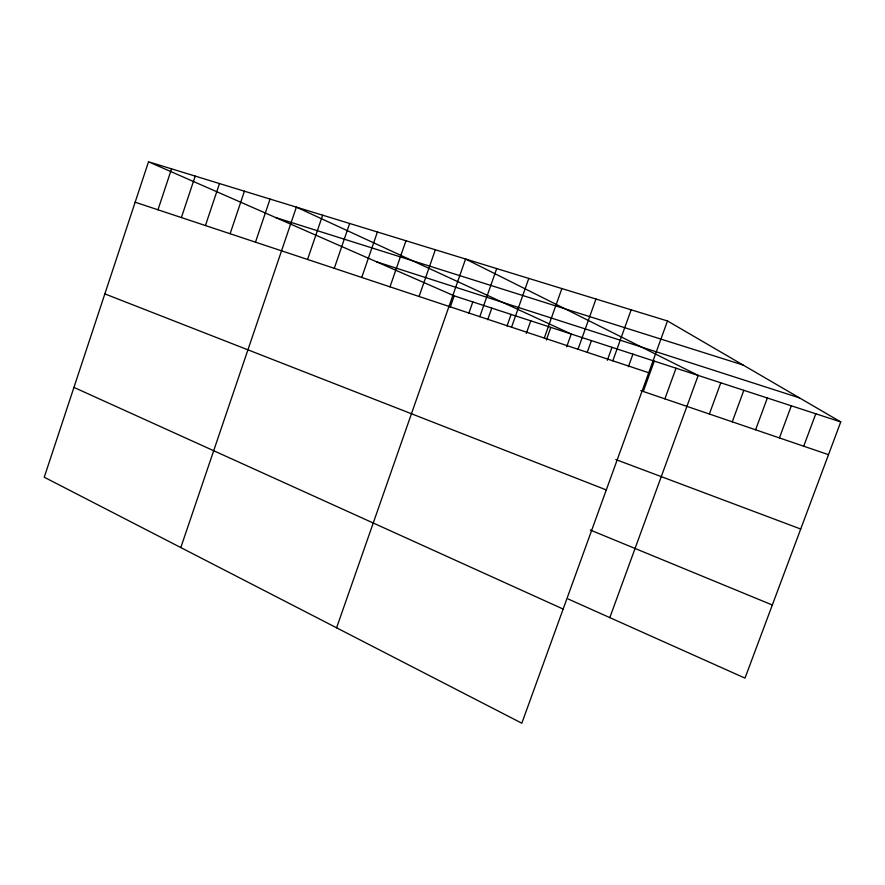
<?xml version="1.0" encoding="UTF-8"?>
<svg xmlns="http://www.w3.org/2000/svg" width="885" height="885" viewBox="0 0 885 885"><rect width="100%" height="100%" fill="white"/><g stroke="black" fill="none" stroke-linecap="round" stroke-linejoin="round"><path stroke-width="1.33" d="M148.514 161.789L44.25 477.225L521.818 723.211L667.489 320.956L148.514 161.789L454.182 295.856L840.75 421.924L744.993 678.12L568.126 598.968M157.972 209.789L171.557 168.847M181.381 217.566L195.209 176.104M205.431 225.542L219.491 183.549M230.111 233.74L244.426 191.204M255.477 242.169L270.047 199.059M180.805 547.572L296.375 207.134L571.234 334.032L566.688 346.776M307.549 259.46L322.649 215.188M334.276 268.332L349.652 223.474M361.744 277.447L377.408 231.992M390.008 286.828L405.961 240.742M419.081 296.486L435.331 249.758M336.588 627.808L465.576 259.028L698.199 375.428L609.82 617.63M450.199 307.228L454.182 295.856M468.784 313.412L472.811 301.929M479.814 316.653L496.717 268.575M487.712 319.695L491.783 308.124M506.983 326.1L511.11 314.418M511.552 327.196L528.799 278.421M526.343 333.357L530.779 320.835M544.275 338.059L561.875 288.565M546.333 340.006L550.824 327.373M578.005 349.254L595.981 299.019M587.275 352.186L591.423 340.614M607.32 360.284L611.989 347.318M612.807 360.815L631.16 309.816M628.405 366.689L632.93 354.144M643.273 391.48L654.281 361.113M664.889 398.858L676.029 368.204M709.361 414.025L720.799 382.807M732.26 421.835L743.842 390.318M755.602 429.8L767.35 397.984M779.419 437.92L791.323 405.806M803.713 446.206L815.793 413.782M275.556 217.511L743.157 365.051M376.446 261.761L799.454 397.863M135.151 202.211L648.738 372.74M640.784 390.628L828.515 454.669M615.827 459.558L800.715 529.031M104.85 293.897L606.302 489.925M590.317 530.038L772.317 604.997M73.942 387.398L563.159 609.068M667.489 320.956L840.75 421.924"/></g></svg>
